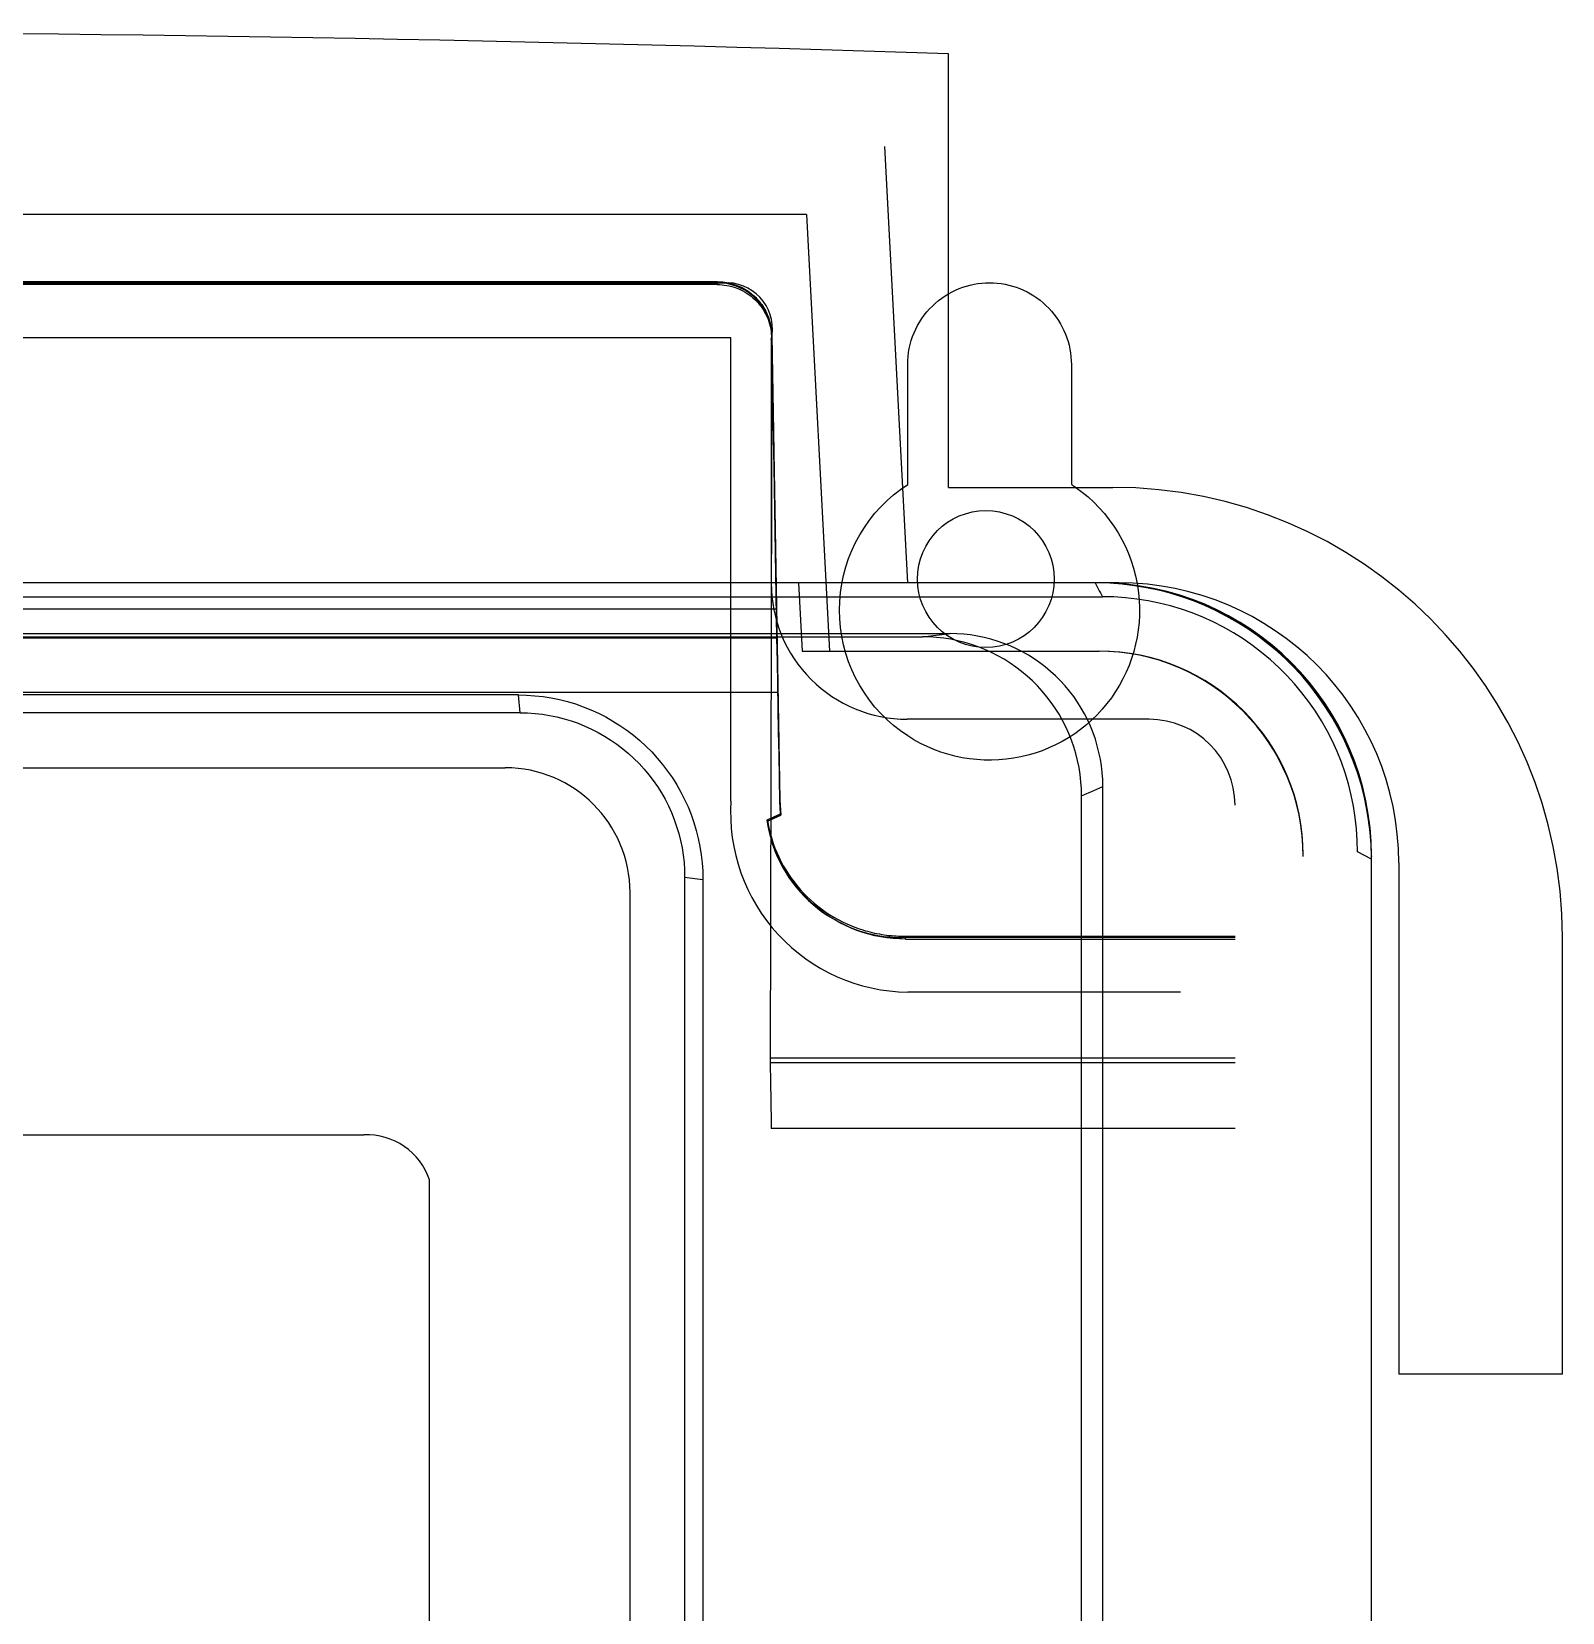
# Model space of a CAD drawing. Extents: x 0 to 144, y 0 to 348.
# Drawn here: x 88.1 to 144, y 290.2 to 348 of the extents above; entities that cross this region are included whole.
import ezdxf

# ---------------------------------------------------------------- set-up
doc = ezdxf.new("R2010")
doc.units = 0
doc.layers.add('--8N-THT. FIXING HOLE', color=4, linetype='CONTINUOUS')
doc.layers.add('-15N-THT. THIẾT BỊ ĐÓNG MỞ', color=40, linetype='CONTINUOUS')

# ---------------------------------------------------------------- blocks, each defined once
blk = doc.blocks.new('06 - N - SC VSD ATV630U07~55N4')
at = {"layer": '--8N-THT. FIXING HOLE'}
blk.add_circle((50.932, 154), 2.5, dxfattribs=at)
at = {"layer": '-15N-THT. THIẾT BỊ ĐÓNG MỞ'}
for p, q in [((49.572, 157.348), (49.572, 173.188)), ((49.572, 173.188), (49.572, 173.188)), ((48.076, 153.859), (47.241, 169.808)), ((47.241, 169.808), (47.241, 169.808)), ((44.381, 167.316), (-44.382, 167.316)), ((44.381, 167.316), (45.217, 151.367)), ((44.381, 167.316), (44.381, 167.316)), ((-41.107, 164.824), (41.529, 164.824)), ((-40.589, 164.865), (41.116, 164.865)), ((41.12, 164.758), (-40.579, 164.758)), ((41.114, 164.824), (41.115, 164.849)), ((41.203, 164.822), (41.114, 164.824)), ((41.115, 164.849), (41.116, 164.862)), ((41.116, 164.865), (41.187, 164.863)), ((41.116, 164.862), (41.117, 164.864)), ((41.117, 164.864), (41.117, 164.855)), ((41.117, 164.855), (41.118, 164.834)), ((41.118, 164.834), (41.119, 164.802)), ((41.119, 164.802), (41.12, 164.758)), ((41.12, 164.758), (41.208, 164.756)), ((41.187, 164.863), (41.257, 164.86)), ((41.291, 164.816), (41.203, 164.822)), ((41.208, 164.756), (41.297, 164.75)), ((41.257, 164.86), (41.327, 164.853)), ((41.379, 164.806), (41.291, 164.816)), ((41.297, 164.75), (41.385, 164.741)), ((41.327, 164.853), (41.397, 164.845)), ((41.466, 164.793), (41.379, 164.806)), ((41.385, 164.741), (41.472, 164.727)), ((41.397, 164.845), (41.466, 164.834)), ((41.466, 164.834), (41.535, 164.82)), ((41.553, 164.775), (41.466, 164.793)), ((41.472, 164.727), (41.559, 164.709)), ((41.529, 164.824), (41.529, 164.824)), ((41.535, 164.82), (41.604, 164.804)), ((41.639, 164.754), (41.553, 164.775)), ((41.559, 164.709), (41.645, 164.688)), ((41.604, 164.804), (41.672, 164.786)), ((41.724, 164.729), (41.639, 164.754)), ((41.645, 164.688), (41.73, 164.662)), ((41.672, 164.786), (41.739, 164.765)), ((41.807, 164.7), (41.724, 164.729)), ((41.73, 164.662), (41.813, 164.633)), ((41.739, 164.765), (41.805, 164.742)), ((41.805, 164.742), (41.871, 164.716)), ((41.89, 164.667), (41.807, 164.7)), ((41.813, 164.633), (41.895, 164.601)), ((41.871, 164.716), (41.935, 164.689)), ((41.97, 164.631), (41.89, 164.667)), ((41.935, 164.689), (41.999, 164.658)), ((42.049, 164.591), (41.97, 164.631)), ((41.999, 164.658), (42.061, 164.626)), ((42.061, 164.626), (42.123, 164.592)), ((49.825, 164.554), (49.955, 164.61)), ((49.955, 164.61), (50.089, 164.66)), ((50.089, 164.66), (50.224, 164.703)), ((50.224, 164.703), (50.362, 164.74)), ((50.362, 164.74), (50.501, 164.77)), ((50.501, 164.77), (50.641, 164.794)), ((50.641, 164.794), (50.783, 164.811)), ((50.783, 164.811), (50.925, 164.821)), ((50.925, 164.821), (51.067, 164.824)), ((51.067, 164.824), (51.209, 164.821)), ((51.209, 164.821), (51.351, 164.81)), ((51.351, 164.81), (51.493, 164.794)), ((51.493, 164.794), (51.633, 164.77)), ((51.633, 164.77), (51.772, 164.74)), ((51.772, 164.74), (51.909, 164.703)), ((51.909, 164.703), (52.045, 164.659)), ((52.045, 164.659), (52.178, 164.61)), ((52.178, 164.61), (52.309, 164.554)), ((41.895, 164.601), (41.976, 164.564)), ((41.976, 164.564), (42.055, 164.525)), ((42.127, 164.548), (42.049, 164.591)), ((42.055, 164.525), (42.132, 164.481)), ((42.123, 164.592), (42.183, 164.555)), ((42.202, 164.501), (42.127, 164.548)), ((42.132, 164.481), (42.207, 164.435)), ((42.183, 164.555), (42.242, 164.516)), ((42.275, 164.451), (42.202, 164.501)), ((42.207, 164.435), (42.28, 164.385)), ((42.242, 164.516), (42.299, 164.476)), ((42.346, 164.398), (42.275, 164.451)), ((42.28, 164.385), (42.351, 164.332)), ((42.299, 164.476), (42.355, 164.433)), ((42.414, 164.342), (42.346, 164.398)), ((42.351, 164.332), (42.419, 164.275)), ((42.355, 164.433), (42.409, 164.388)), ((42.409, 164.388), (42.462, 164.342)), ((42.48, 164.283), (42.414, 164.342)), ((42.419, 164.275), (42.485, 164.216)), ((42.462, 164.342), (42.513, 164.293)), ((42.543, 164.221), (42.48, 164.283)), ((42.485, 164.216), (42.547, 164.154)), ((42.513, 164.293), (42.562, 164.243)), ((42.603, 164.156), (42.543, 164.221)), ((42.547, 164.154), (42.608, 164.089)), ((42.562, 164.243), (42.61, 164.191)), ((42.66, 164.089), (42.603, 164.156)), ((42.608, 164.089), (42.665, 164.022)), ((42.61, 164.191), (42.655, 164.138)), ((42.655, 164.138), (42.699, 164.083)), ((42.715, 164.019), (42.66, 164.089)), ((42.699, 164.083), (42.741, 164.026)), ((42.741, 164.026), (42.78, 163.968)), ((48.979, 163.974), (49.088, 164.076)), ((49.088, 164.076), (49.202, 164.172)), ((49.202, 164.172), (49.321, 164.262)), ((49.321, 164.262), (49.444, 164.346)), ((49.444, 164.346), (49.572, 164.423)), ((49.572, 164.423), (49.697, 164.492)), ((49.697, 164.492), (49.825, 164.554)), ((52.309, 164.554), (52.437, 164.491)), ((52.437, 164.491), (52.562, 164.423)), ((52.562, 164.423), (52.683, 164.349)), ((52.683, 164.349), (52.801, 164.269)), ((52.801, 164.269), (52.915, 164.184)), ((52.915, 164.184), (53.025, 164.093)), ((53.025, 164.093), (53.13, 163.997)), ((42.665, 164.022), (42.719, 163.952)), ((42.766, 163.947), (42.715, 164.019)), ((42.719, 163.952), (42.77, 163.88)), ((42.814, 163.872), (42.766, 163.947)), ((42.77, 163.88), (42.817, 163.806)), ((42.78, 163.968), (42.818, 163.909)), ((42.858, 163.796), (42.814, 163.872)), ((42.817, 163.806), (42.862, 163.73)), ((42.818, 163.909), (42.853, 163.848)), ((42.853, 163.848), (42.887, 163.786)), ((42.9, 163.718), (42.858, 163.796)), ((42.862, 163.73), (42.903, 163.651)), ((42.887, 163.786), (42.918, 163.723)), ((42.937, 163.638), (42.9, 163.718)), ((42.903, 163.651), (42.94, 163.572)), ((42.918, 163.723), (42.947, 163.659)), ((42.971, 163.556), (42.937, 163.638)), ((42.94, 163.572), (42.974, 163.49)), ((42.947, 163.659), (42.974, 163.594)), ((43.002, 163.473), (42.971, 163.556)), ((42.974, 163.594), (42.998, 163.528)), ((42.974, 163.49), (43.004, 163.407)), ((42.998, 163.528), (43.02, 163.461)), ((43.028, 163.389), (43.002, 163.473)), ((43.02, 163.461), (43.03, 163.427)), ((48.515, 163.393), (48.596, 163.518)), ((48.596, 163.518), (48.683, 163.639)), ((48.683, 163.639), (48.776, 163.756)), ((48.776, 163.756), (48.875, 163.868)), ((48.875, 163.868), (48.979, 163.974)), ((53.13, 163.997), (53.231, 163.897)), ((53.231, 163.897), (53.327, 163.791)), ((53.327, 163.791), (53.417, 163.682)), ((53.417, 163.682), (53.502, 163.568)), ((53.502, 163.568), (53.582, 163.45)), ((53.582, 163.45), (53.656, 163.328)), ((43.004, 163.407), (43.031, 163.323)), ((43.051, 163.303), (43.028, 163.389)), ((43.03, 163.427), (43.039, 163.393)), ((43.031, 163.323), (43.053, 163.238)), ((43.039, 163.393), (43.048, 163.359)), ((43.048, 163.359), (43.057, 163.325)), ((43.07, 163.217), (43.051, 163.303)), ((43.053, 163.238), (43.072, 163.152)), ((43.057, 163.325), (43.064, 163.291)), ((43.064, 163.291), (43.071, 163.256)), ((43.085, 163.13), (43.07, 163.217)), ((43.071, 163.256), (43.078, 163.222)), ((43.072, 163.152), (43.088, 163.065)), ((43.078, 163.222), (43.084, 163.187)), ((43.084, 163.187), (43.094, 163.117)), ((43.097, 163.042), (43.085, 163.13)), ((43.088, 163.065), (43.099, 162.977)), ((43.094, 163.117), (43.101, 163.047)), ((43.104, 162.954), (43.097, 163.042)), ((43.099, 162.977), (43.106, 162.889)), ((43.101, 163.047), (43.106, 162.977)), ((43.108, 162.865), (43.104, 162.954)), ((43.106, 162.977), (43.108, 162.907)), ((43.106, 162.889), (43.11, 162.801)), ((43.108, 162.904), (43.108, 162.907)), ((43.108, 162.907), (43.109, 162.898)), ((43.108, 162.907), (43.405, 145.891)), ((43.108, 162.891), (43.108, 162.904)), ((43.108, 162.865), (43.108, 162.891)), ((43.109, 162.898), (43.109, 162.877)), ((43.109, 162.88), (43.405, 145.916)), ((43.109, 162.877), (43.109, 162.845)), ((48.257, 162.856), (48.311, 162.995)), ((48.311, 162.995), (48.373, 163.131)), ((48.373, 163.131), (48.441, 163.264)), ((48.441, 163.264), (48.515, 163.393)), ((53.656, 163.328), (53.725, 163.204)), ((53.725, 163.204), (53.787, 163.076)), ((53.787, 163.076), (53.843, 162.945)), ((53.843, 162.945), (53.893, 162.812)), ((-41.1, 162.83), (41.619, 162.83)), ((41.619, 145.885), (41.619, 162.83)), ((41.619, 162.83), (41.619, 162.83)), ((43.108, 162.865), (43.051, 136.319)), ((43.093, 162.74), (43.093, 153.846)), ((43.093, 162.74), (43.093, 162.74)), ((43.109, 162.845), (43.11, 162.801)), ((43.137, 161.235), (43.11, 162.801)), ((48.11, 162.279), (48.136, 162.426)), ((48.136, 162.426), (48.169, 162.571)), ((48.169, 162.571), (48.209, 162.715)), ((48.209, 162.715), (48.257, 162.856)), ((53.893, 162.812), (53.936, 162.676)), ((53.936, 162.676), (53.973, 162.539)), ((53.973, 162.539), (54.003, 162.4)), ((54.003, 162.4), (54.027, 162.259)), ((48.076, 161.834), (48.08, 161.983)), ((48.076, 157.458), (48.076, 161.834)), ((48.076, 161.834), (48.076, 161.834)), ((48.08, 161.983), (48.091, 162.131)), ((48.091, 162.131), (48.11, 162.279)), ((54.027, 162.259), (54.044, 162.118)), ((54.044, 162.118), (54.054, 161.976)), ((54.054, 161.976), (54.057, 161.834)), ((54.057, 161.834), (54.057, 157.458)), ((54.057, 161.834), (54.057, 161.834)), ((43.164, 159.668), (43.137, 161.235)), ((43.192, 158.101), (43.164, 159.668)), ((43.219, 156.534), (43.192, 158.101)), ((47.561, 157.077), (47.813, 157.275)), ((47.813, 157.275), (48.076, 157.458)), ((48.076, 157.458), (48.076, 157.458)), ((49.572, 157.348), (55.571, 157.348)), ((49.572, 157.348), (49.572, 157.348)), ((54.057, 157.458), (54.057, 157.458)), ((54.057, 157.458), (54.084, 157.44)), ((54.084, 157.44), (54.112, 157.422)), ((54.112, 157.422), (54.139, 157.404)), ((54.139, 157.404), (54.166, 157.385)), ((54.166, 157.385), (54.192, 157.367)), ((54.192, 157.367), (54.219, 157.348)), ((54.219, 157.348), (54.448, 157.178)), ((54.448, 157.178), (54.667, 156.997)), ((55.571, 157.348), (55.571, 157.348)), ((43.246, 154.968), (43.219, 156.534)), ((46.879, 156.401), (47.093, 156.639)), ((47.093, 156.639), (47.321, 156.865)), ((47.321, 156.865), (47.561, 157.077)), ((54.667, 156.997), (54.877, 156.804)), ((54.877, 156.804), (55.077, 156.601)), ((55.077, 156.601), (55.266, 156.388)), ((46.495, 155.888), (46.68, 156.15)), ((46.68, 156.15), (46.879, 156.401)), ((55.266, 156.388), (55.443, 156.165)), ((55.443, 156.165), (55.609, 155.933)), ((46.174, 155.334), (46.326, 155.616)), ((46.326, 155.616), (46.495, 155.888)), ((55.609, 155.933), (55.762, 155.693)), ((55.762, 155.693), (55.902, 155.445)), ((55.902, 155.445), (56.03, 155.191)), ((43.274, 153.401), (43.246, 154.968)), ((45.919, 154.746), (46.038, 155.044)), ((46.038, 155.044), (46.174, 155.334)), ((56.03, 155.191), (56.144, 154.93)), ((56.144, 154.93), (56.245, 154.663)), ((45.734, 154.133), (45.817, 154.442)), ((45.817, 154.442), (45.919, 154.746)), ((56.245, 154.663), (56.331, 154.392)), ((56.331, 154.392), (56.404, 154.116)), ((55.792, 153.859), (-55.589, 153.859)), ((43.093, 153.846), (43.093, 153.846)), ((44.089, 153.859), (44.22, 151.367)), ((44.089, 153.859), (44.089, 153.859)), ((45.086, 153.859), (45.086, 153.859)), ((45.622, 153.502), (45.669, 153.819)), ((45.669, 153.819), (45.734, 154.133)), ((48.076, 153.859), (48.076, 153.859)), ((54.922, 153.859), (54.961, 153.787)), ((54.961, 153.787), (55.001, 153.715)), ((55.001, 153.715), (55.04, 153.643)), ((55.469, 153.845), (55.021, 153.859)), ((55.021, 153.859), (55.021, 153.859)), ((55.036, 153.859), (55.036, 153.859)), ((55.04, 153.643), (55.079, 153.571)), ((55.054, 153.859), (55.054, 153.859)), ((55.915, 153.811), (55.469, 153.845)), ((55.792, 153.859), (55.792, 153.859)), ((56.359, 153.757), (55.915, 153.811)), ((56.801, 153.683), (56.359, 153.757)), ((56.404, 154.116), (56.462, 153.837)), ((56.462, 153.837), (56.464, 153.824)), ((56.464, 153.824), (56.466, 153.811)), ((56.466, 153.811), (56.469, 153.797)), ((56.469, 153.797), (56.471, 153.784)), ((56.471, 153.784), (56.473, 153.771)), ((56.473, 153.771), (56.476, 153.757)), ((56.476, 153.757), (56.513, 153.49)), ((57.239, 153.59), (56.801, 153.683)), ((-55.177, 153.354), (55.197, 153.354)), ((43.301, 151.835), (43.274, 153.401)), ((45.585, 152.862), (45.594, 153.183)), ((45.594, 153.183), (45.622, 153.502)), ((55.079, 153.571), (55.118, 153.498)), ((55.118, 153.498), (55.157, 153.426)), ((55.157, 153.426), (55.197, 153.354)), ((55.615, 153.345), (55.197, 153.354)), ((56.032, 153.317), (55.615, 153.345)), ((56.448, 153.27), (56.032, 153.317)), ((56.861, 153.204), (56.448, 153.27)), ((56.513, 153.49), (56.537, 153.222)), ((56.537, 153.222), (56.548, 152.953)), ((57.271, 153.12), (56.861, 153.204)), ((57.672, 153.478), (57.239, 153.59)), ((57.677, 153.018), (57.271, 153.12)), ((58.1, 153.347), (57.672, 153.478)), ((58.521, 153.197), (58.1, 153.347)), ((58.936, 153.028), (58.521, 153.197)), ((43.281, 152.9), (-42.762, 152.9)), ((45.594, 152.542), (45.585, 152.862)), ((45.622, 152.223), (45.594, 152.542)), ((56.546, 152.683), (56.531, 152.414)), ((56.548, 152.953), (56.546, 152.683)), ((58.077, 152.898), (57.677, 153.018)), ((58.472, 152.76), (58.077, 152.898)), ((58.86, 152.604), (58.472, 152.76)), ((59.241, 152.431), (58.86, 152.604)), ((59.343, 152.841), (58.936, 153.028)), ((59.741, 152.636), (59.343, 152.841)), ((60.129, 152.414), (59.741, 152.636)), ((-49.467, 152.005), (49.627, 152.005)), ((45.669, 151.906), (45.622, 152.223)), ((45.734, 151.592), (45.669, 151.906)), ((48.612, 151.892), (49.627, 152.005)), ((49.878, 151.999), (49.627, 152.005)), ((50.128, 151.983), (49.878, 151.999)), ((50.377, 151.955), (50.128, 151.983)), ((50.624, 151.915), (50.377, 151.955)), ((50.869, 151.865), (50.624, 151.915)), ((56.502, 152.146), (56.46, 151.879)), ((56.531, 152.414), (56.502, 152.146)), ((59.613, 152.241), (59.241, 152.431)), ((59.977, 152.035), (59.613, 152.241)), ((60.331, 151.812), (59.977, 152.035)), ((60.507, 152.174), (60.129, 152.414)), ((60.875, 151.919), (60.507, 152.174)), ((61.23, 151.647), (60.875, 151.919)), ((-48.423, 151.892), (48.612, 151.892)), ((43.301, 151.835), (-42.782, 151.835)), ((43.316, 150.983), (43.301, 151.835)), ((44.22, 151.367), (55.071, 151.367)), ((44.22, 151.367), (44.22, 151.367)), ((45.217, 151.367), (45.217, 151.367)), ((45.817, 151.283), (45.734, 151.592)), ((48.874, 151.886), (48.612, 151.892)), ((49.134, 151.868), (48.874, 151.886)), ((49.394, 151.839), (49.134, 151.868)), ((49.652, 151.798), (49.394, 151.839)), ((49.907, 151.746), (49.652, 151.798)), ((50.161, 151.682), (49.907, 151.746)), ((50.411, 151.607), (50.161, 151.682)), ((50.657, 151.521), (50.411, 151.607)), ((50.9, 151.423), (50.657, 151.521)), ((51.112, 151.804), (50.869, 151.865)), ((51.137, 151.315), (50.9, 151.423)), ((51.352, 151.732), (51.112, 151.804)), ((51.588, 151.649), (51.352, 151.732)), ((51.821, 151.556), (51.588, 151.649)), ((52.049, 151.452), (51.821, 151.556)), ((52.272, 151.339), (52.049, 151.452)), ((52.489, 151.215), (52.272, 151.339)), ((55.03, 151.367), (55.03, 151.367)), ((55.071, 151.367), (55.071, 151.367)), ((56.338, 151.355), (56.257, 151.097)), ((56.406, 151.616), (56.338, 151.355)), ((56.46, 151.879), (56.406, 151.616)), ((60.675, 151.574), (60.331, 151.812)), ((61.008, 151.32), (60.675, 151.574)), ((61.329, 151.052), (61.008, 151.32)), ((61.573, 151.36), (61.23, 151.647)), ((61.904, 151.057), (61.573, 151.36)), ((43.331, 150.131), (43.316, 150.983)), ((45.918, 150.979), (45.817, 151.283)), ((46.037, 150.681), (45.918, 150.979)), ((51.37, 151.197), (51.137, 151.315)), ((51.597, 151.068), (51.37, 151.197)), ((51.818, 150.929), (51.597, 151.068)), ((52.033, 150.78), (51.818, 150.929)), ((52.24, 150.622), (52.033, 150.78)), ((52.701, 151.082), (52.489, 151.215)), ((52.907, 150.939), (52.701, 151.082)), ((53.106, 150.787), (52.907, 150.939)), ((53.299, 150.627), (53.106, 150.787)), ((56.164, 150.844), (56.059, 150.596)), ((56.257, 151.097), (56.164, 150.844)), ((61.637, 150.77), (61.329, 151.052)), ((61.933, 150.474), (61.637, 150.77)), ((62.22, 150.741), (61.904, 151.057)), ((62.522, 150.411), (62.22, 150.741)), ((46.173, 150.391), (46.037, 150.681)), ((46.326, 150.109), (46.173, 150.391)), ((52.441, 150.455), (52.24, 150.622)), ((52.634, 150.279), (52.441, 150.455)), ((52.818, 150.094), (52.634, 150.279)), ((53.483, 150.458), (53.299, 150.627)), ((53.66, 150.281), (53.483, 150.458)), ((53.829, 150.096), (53.66, 150.281)), ((55.941, 150.353), (55.812, 150.117)), ((56.059, 150.596), (55.941, 150.353)), ((62.215, 150.166), (61.933, 150.474)), ((62.483, 149.845), (62.215, 150.166)), ((62.81, 150.068), (62.522, 150.411)), ((-42.816, 149.872), (43.335, 149.872)), ((33.85, 149.765), (-33.331, 149.765)), ((33.85, 149.765), (34.152, 149.758)), ((33.921, 149.111), (33.85, 149.765)), ((34.152, 149.758), (34.454, 149.738)), ((34.454, 149.738), (34.755, 149.704)), ((34.755, 149.704), (35.054, 149.657)), ((35.054, 149.657), (35.35, 149.596)), ((35.35, 149.596), (35.644, 149.522)), ((43.346, 149.28), (43.331, 150.131)), ((46.495, 149.837), (46.326, 150.109)), ((46.68, 149.575), (46.495, 149.837)), ((52.994, 149.901), (52.818, 150.094)), ((53.162, 149.701), (52.994, 149.901)), ((53.32, 149.493), (53.162, 149.701)), ((53.99, 149.904), (53.829, 150.096)), ((54.142, 149.705), (53.99, 149.904)), ((54.284, 149.499), (54.142, 149.705)), ((55.519, 149.664), (55.357, 149.449)), ((55.671, 149.887), (55.519, 149.664)), ((55.812, 150.117), (55.671, 149.887)), ((62.737, 149.512), (62.483, 149.845)), ((63.081, 149.712), (62.81, 150.068)), ((63.337, 149.345), (63.081, 149.712)), ((33.921, 149.111), (-33.375, 149.111)), ((33.921, 149.111), (34.19, 149.105)), ((34.19, 149.105), (34.459, 149.087)), ((34.459, 149.087), (34.727, 149.057)), ((34.727, 149.057), (34.993, 149.015)), ((34.993, 149.015), (35.257, 148.961)), ((35.644, 149.522), (35.933, 149.435)), ((35.933, 149.435), (36.219, 149.335)), ((36.219, 149.335), (36.5, 149.222)), ((36.5, 149.222), (36.775, 149.097)), ((36.775, 149.097), (37.045, 148.96)), ((43.36, 148.428), (43.346, 149.28)), ((46.879, 149.324), (46.68, 149.575)), ((47.093, 149.086), (46.879, 149.324)), ((47.321, 148.86), (47.093, 149.086)), ((53.469, 149.278), (53.32, 149.493)), ((53.608, 149.057), (53.469, 149.278)), ((53.737, 148.83), (53.608, 149.057)), ((54.417, 149.287), (54.284, 149.499)), ((54.541, 149.069), (54.417, 149.287)), ((54.655, 148.846), (54.541, 149.069)), ((55.001, 149.044), (54.808, 148.855)), ((55.184, 149.242), (55.001, 149.044)), ((55.357, 149.449), (55.184, 149.242)), ((62.975, 149.168), (62.737, 149.512)), ((63.198, 148.814), (62.975, 149.168)), ((63.576, 148.966), (63.337, 149.345)), ((35.257, 148.961), (35.519, 148.895)), ((35.519, 148.895), (35.777, 148.818)), ((35.777, 148.818), (36.031, 148.729)), ((36.031, 148.729), (36.281, 148.628)), ((36.281, 148.628), (36.527, 148.517)), ((36.527, 148.517), (36.767, 148.394)), ((37.045, 148.96), (37.308, 148.81)), ((37.308, 148.81), (37.564, 148.649)), ((37.564, 148.649), (37.813, 148.477)), ((37.813, 148.477), (38.054, 148.294)), ((47.561, 148.648), (47.321, 148.86)), ((47.813, 148.45), (47.561, 148.648)), ((48.077, 148.268), (47.813, 148.45)), ((56.898, 148.875), (48.063, 148.875)), ((48.063, 148.875), (48.063, 148.875)), ((53.855, 148.598), (53.737, 148.83)), ((53.963, 148.36), (53.855, 148.598)), ((54.397, 148.507), (54.179, 148.349)), ((54.607, 148.676), (54.397, 148.507)), ((54.808, 148.855), (54.607, 148.676)), ((54.758, 148.618), (54.655, 148.846)), ((54.852, 148.386), (54.758, 148.618)), ((56.898, 148.875), (56.898, 148.875)), ((63.404, 148.45), (63.198, 148.814)), ((63.594, 148.078), (63.404, 148.45)), ((63.799, 148.578), (63.576, 148.966)), ((64.003, 148.18), (63.799, 148.578)), ((36.767, 148.394), (37.001, 148.261)), ((37.001, 148.261), (37.23, 148.118)), ((37.23, 148.118), (37.451, 147.964)), ((37.451, 147.964), (37.666, 147.801)), ((38.054, 148.294), (38.286, 148.1)), ((38.286, 148.1), (38.509, 147.896)), ((38.509, 147.896), (38.723, 147.682)), ((43.375, 147.576), (43.36, 148.428)), ((48.306, 148.126), (48.077, 148.268)), ((48.542, 147.996), (48.306, 148.126)), ((48.785, 147.878), (48.542, 147.996)), ((49.032, 147.772), (48.785, 147.878)), ((53.481, 147.941), (53.236, 147.828)), ((53.72, 148.065), (53.481, 147.941)), ((53.953, 148.201), (53.72, 148.065)), ((54.179, 148.349), (53.953, 148.201)), ((54.06, 148.118), (53.963, 148.36)), ((54.147, 147.871), (54.06, 148.118)), ((54.222, 147.621), (54.147, 147.871)), ((54.934, 148.149), (54.852, 148.386)), ((55.006, 147.91), (54.934, 148.149)), ((55.067, 147.667), (55.006, 147.91)), ((63.767, 147.697), (63.594, 148.078)), ((64.19, 147.773), (64.003, 148.18)), ((37.666, 147.801), (37.872, 147.628)), ((37.872, 147.628), (38.071, 147.446)), ((38.071, 147.446), (38.262, 147.256)), ((38.723, 147.682), (38.928, 147.458)), ((38.928, 147.458), (39.122, 147.226)), ((43.39, 146.725), (43.375, 147.576)), ((49.285, 147.678), (49.032, 147.772)), ((49.542, 147.596), (49.285, 147.678)), ((49.803, 147.528), (49.542, 147.596)), ((50.067, 147.472), (49.803, 147.528)), ((50.333, 147.43), (50.067, 147.472)), ((50.601, 147.4), (50.333, 147.43)), ((50.87, 147.384), (50.601, 147.4)), ((51.14, 147.381), (50.87, 147.384)), ((51.409, 147.391), (51.14, 147.381)), ((51.678, 147.414), (51.409, 147.391)), ((51.945, 147.451), (51.678, 147.414)), ((52.21, 147.501), (51.945, 147.451)), ((52.472, 147.564), (52.21, 147.501)), ((52.731, 147.639), (52.472, 147.564)), ((52.986, 147.727), (52.731, 147.639)), ((53.236, 147.828), (52.986, 147.727)), ((54.286, 147.368), (54.222, 147.621)), ((54.338, 147.112), (54.286, 147.368)), ((55.118, 147.421), (55.067, 147.667)), ((55.157, 147.174), (55.118, 147.421)), ((63.923, 147.309), (63.767, 147.697)), ((64.061, 146.914), (63.923, 147.309)), ((64.359, 147.359), (64.19, 147.773)), ((64.509, 146.937), (64.359, 147.359)), ((-32.606, 147.103), (33.371, 147.103)), ((33.371, 147.103), (33.371, 147.103)), ((38.262, 147.256), (38.444, 147.057)), ((38.444, 147.057), (38.617, 146.85)), ((38.617, 146.85), (38.78, 146.636)), ((39.122, 147.226), (39.305, 146.985)), ((39.305, 146.985), (39.477, 146.737)), ((39.477, 146.737), (39.638, 146.48)), ((43.405, 145.873), (43.39, 146.725)), ((54.379, 146.854), (54.338, 147.112)), ((54.408, 146.594), (54.379, 146.854)), ((55.185, 146.925), (55.157, 147.174)), ((55.202, 146.675), (55.185, 146.925)), ((64.181, 146.513), (64.061, 146.914)), ((64.641, 146.509), (64.509, 146.937)), ((38.78, 146.636), (38.934, 146.414)), ((38.934, 146.414), (39.077, 146.186)), ((39.077, 146.186), (39.21, 145.951)), ((39.638, 146.48), (39.788, 146.217)), ((39.788, 146.217), (39.925, 145.948)), ((54.425, 146.334), (54.408, 146.594)), ((54.431, 146.073), (54.425, 146.334)), ((54.431, 146.073), (54.542, 146.123)), ((54.542, 146.123), (54.764, 146.224)), ((54.764, 146.224), (54.875, 146.274)), ((54.875, 146.274), (54.985, 146.324)), ((54.985, 146.324), (55.096, 146.375)), ((55.096, 146.375), (55.207, 146.425)), ((55.207, 146.425), (55.202, 146.675)), ((55.207, 25.78), (55.207, 146.425)), ((64.283, 146.108), (64.181, 146.513)), ((64.753, 146.076), (64.641, 146.509)), ((39.21, 145.951), (39.332, 145.711)), ((39.332, 145.711), (39.444, 145.466)), ((39.925, 145.948), (40.05, 145.672)), ((40.05, 145.672), (40.163, 145.391)), ((41.619, 145.885), (41.619, 145.885)), ((43.405, 145.916), (43.411, 145.738)), ((43.405, 145.905), (43.405, 145.915)), ((43.405, 145.915), (43.405, 145.914)), ((43.405, 145.914), (43.405, 145.9)), ((43.405, 145.882), (43.405, 145.905)), ((43.405, 145.9), (43.405, 145.873)), ((43.405, 145.846), (43.405, 145.882)), ((43.414, 145.647), (43.405, 145.873)), ((43.405, 145.798), (43.405, 145.846)), ((43.405, 145.798), (43.414, 145.577)), ((43.411, 145.738), (43.424, 145.559)), ((43.433, 145.421), (43.414, 145.647)), ((43.414, 145.577), (43.433, 145.357)), ((43.424, 145.559), (43.443, 145.381)), ((54.431, 27.912), (54.431, 146.073)), ((60.038, 145.735), (60.038, 145.735)), ((64.367, 145.698), (64.283, 146.108)), ((64.432, 145.285), (64.367, 145.698)), ((64.846, 145.638), (64.753, 146.076)), ((64.919, 145.197), (64.846, 145.638)), ((39.444, 145.466), (39.544, 145.216)), ((39.544, 145.216), (39.633, 144.961)), ((40.163, 145.391), (40.263, 145.106)), ((40.263, 145.106), (40.35, 144.816)), ((43.433, 145.357), (42.941, 145.137)), ((42.941, 145.137), (42.979, 144.919)), ((42.942, 145.196), (43.433, 145.421)), ((42.98, 144.973), (42.942, 145.196)), ((43.443, 145.381), (42.948, 145.205)), ((42.948, 145.205), (42.979, 145.029)), ((42.979, 145.029), (43.017, 144.854)), ((43.029, 144.751), (42.98, 144.973)), ((64.479, 144.869), (64.432, 145.285)), ((64.973, 144.752), (64.919, 145.197)), ((39.633, 144.961), (39.711, 144.703)), ((39.711, 144.703), (39.777, 144.442)), ((39.777, 144.442), (39.831, 144.178)), ((40.35, 144.816), (40.424, 144.522)), ((40.424, 144.522), (40.485, 144.226)), ((42.979, 144.919), (43.026, 144.703)), ((43.017, 144.854), (43.06, 144.681)), ((43.026, 144.703), (43.084, 144.49)), ((43.088, 144.532), (43.029, 144.751)), ((43.06, 144.681), (43.11, 144.509)), ((43.084, 144.49), (43.15, 144.279)), ((43.156, 144.316), (43.088, 144.532)), ((43.11, 144.509), (43.166, 144.339)), ((64.507, 144.452), (64.479, 144.869)), ((64.517, 144.034), (64.507, 144.452)), ((65.007, 144.306), (64.973, 144.752)), ((39.831, 144.178), (39.873, 143.912)), ((39.873, 143.912), (39.903, 143.644)), ((40.485, 144.226), (40.532, 143.927)), ((40.532, 143.927), (40.566, 143.626)), ((43.15, 144.279), (43.226, 144.071)), ((43.233, 144.103), (43.156, 144.316)), ((43.166, 144.339), (43.227, 144.172)), ((43.226, 144.071), (43.311, 143.867)), ((43.227, 144.172), (43.295, 144.007)), ((43.32, 143.894), (43.233, 144.103)), ((43.295, 144.007), (43.368, 143.844)), ((43.311, 143.867), (43.405, 143.667)), ((43.416, 143.688), (43.32, 143.894)), ((43.368, 143.844), (43.447, 143.684)), ((62.53, 143.908), (62.53, 143.908)), ((62.53, 143.867), (62.53, 143.867)), ((65.022, 143.76), (64.517, 144.034)), ((65.021, 143.859), (65.007, 144.306)), ((65.022, 143.842), (65.021, 143.859)), ((65.022, 143.891), (65.022, 143.859)), ((65.022, 143.891), (65.022, 143.891)), ((65.022, 143.874), (65.022, 143.874)), ((65.022, 143.859), (65.022, 143.859)), ((65.022, 143.826), (65.022, 143.842)), ((65.022, 143.809), (65.022, 143.826)), ((39.903, 143.644), (39.921, 143.374)), ((39.921, 143.374), (39.927, 143.105)), ((40.566, 143.626), (40.586, 143.324)), ((40.586, 143.324), (40.593, 143.021)), ((43.405, 143.667), (43.508, 143.471)), ((43.522, 143.488), (43.416, 143.688)), ((43.447, 143.684), (43.532, 143.527)), ((43.508, 143.471), (43.62, 143.28)), ((43.636, 143.291), (43.522, 143.488)), ((43.532, 143.527), (43.622, 143.373)), ((43.62, 143.28), (43.739, 143.094)), ((43.622, 143.373), (43.718, 143.222)), ((43.758, 143.101), (43.636, 143.291)), ((65.022, 143.793), (65.022, 143.809)), ((65.022, 143.776), (65.022, 143.793)), ((65.022, 143.76), (65.022, 143.776)), ((65.022, -166), (65.022, 143.76)), ((66.019, 143.632), (66.019, 124.952)), ((66.019, 143.632), (66.019, 143.632)), ((39.927, 143.105), (40.593, 143.021)), ((39.927, 143.105), (39.927, 30.912)), ((40.593, 143.021), (40.593, 82.048)), ((43.718, 143.222), (43.818, 143.075)), ((43.739, 143.094), (43.867, 142.914)), ((43.889, 142.915), (43.758, 143.101)), ((43.818, 143.075), (43.924, 142.931)), ((43.867, 142.914), (44.003, 142.739)), ((44.029, 142.736), (43.889, 142.915)), ((43.924, 142.931), (44.035, 142.792)), ((44.003, 142.739), (44.146, 142.571)), ((44.176, 142.563), (44.029, 142.736)), ((44.035, 142.792), (44.151, 142.656)), ((44.151, 142.656), (44.271, 142.525)), ((37.931, 31.582), (37.931, 142.543)), ((37.931, 142.543), (37.931, 142.543)), ((44.146, 142.571), (44.297, 142.409)), ((44.33, 142.396), (44.176, 142.563)), ((44.271, 142.525), (44.396, 142.398)), ((44.297, 142.409), (44.455, 142.254)), ((44.492, 142.237), (44.33, 142.396)), ((44.396, 142.398), (44.525, 142.275)), ((44.455, 142.254), (44.619, 142.106)), ((44.661, 142.085), (44.492, 142.237)), ((44.525, 142.275), (44.659, 142.157)), ((44.619, 142.106), (44.79, 141.965)), ((44.659, 142.157), (44.796, 142.044)), ((44.836, 141.94), (44.661, 142.085)), ((44.79, 141.965), (44.967, 141.833)), ((44.796, 142.044), (44.938, 141.936)), ((45.017, 141.804), (44.836, 141.94)), ((44.938, 141.936), (45.083, 141.832)), ((44.967, 141.833), (45.15, 141.708)), ((45.205, 141.675), (45.017, 141.804)), ((45.083, 141.832), (45.231, 141.735)), ((45.15, 141.708), (45.338, 141.591)), ((45.398, 141.555), (45.205, 141.675)), ((45.231, 141.735), (45.383, 141.642)), ((45.338, 141.591), (45.531, 141.483)), ((45.383, 141.642), (45.538, 141.555)), ((45.596, 141.444), (45.398, 141.555)), ((45.538, 141.555), (45.696, 141.473)), ((45.531, 141.483), (45.728, 141.384)), ((45.799, 141.341), (45.596, 141.444)), ((45.696, 141.473), (45.857, 141.397)), ((45.728, 141.384), (45.93, 141.293)), ((46.007, 141.248), (45.799, 141.341)), ((45.857, 141.397), (45.938, 141.361)), ((45.93, 141.293), (46.136, 141.212)), ((45.938, 141.361), (46.02, 141.327)), ((46.218, 141.164), (46.007, 141.248)), ((46.02, 141.327), (46.103, 141.294)), ((46.103, 141.294), (46.186, 141.263)), ((46.136, 141.212), (46.345, 141.14)), ((46.186, 141.263), (46.269, 141.233)), ((46.433, 141.089), (46.218, 141.164)), ((46.269, 141.233), (46.354, 141.204)), ((46.345, 141.14), (46.557, 141.077)), ((46.354, 141.204), (46.438, 141.177)), ((46.651, 141.024), (46.433, 141.089)), ((46.438, 141.177), (46.523, 141.152)), ((46.523, 141.152), (46.609, 141.128)), ((46.557, 141.077), (46.771, 141.023)), ((46.609, 141.128), (46.694, 141.105)), ((46.872, 140.969), (46.651, 141.024)), ((46.694, 141.105), (46.781, 141.084)), ((46.771, 141.023), (46.988, 140.979)), ((46.781, 141.084), (46.867, 141.065)), ((46.867, 141.065), (46.954, 141.047)), ((47.095, 140.924), (46.872, 140.969)), ((46.954, 141.047), (47.041, 141.031)), ((46.988, 140.979), (47.207, 140.945)), ((47.041, 141.031), (47.129, 141.016)), ((47.32, 140.889), (47.095, 140.924)), ((47.129, 141.016), (47.216, 141.003)), ((47.207, 140.945), (47.426, 140.921)), ((47.216, 141.003), (47.304, 140.991)), ((47.304, 140.991), (47.392, 140.981)), ((47.392, 140.981), (47.48, 140.972)), ((47.48, 140.972), (47.569, 140.965)), ((47.569, 140.965), (47.657, 140.96)), ((47.657, 140.96), (47.745, 140.956)), ((47.745, 140.956), (47.834, 140.954)), ((47.834, 140.954), (47.922, 140.953)), ((47.868, 140.901), (47.887, 140.931)), ((47.887, 140.931), (47.906, 140.948)), ((47.906, 140.948), (47.925, 140.953)), ((47.922, 140.953), (60.038, 140.953)), ((47.925, 140.953), (47.944, 140.944)), ((47.944, 140.944), (47.963, 140.923)), ((47.963, 140.923), (47.982, 140.89)), ((47.546, 140.864), (47.32, 140.889)), ((47.426, 140.921), (47.647, 140.906)), ((47.773, 140.848), (47.546, 140.864)), ((47.647, 140.906), (47.868, 140.901)), ((48.001, 140.843), (47.773, 140.848)), ((60.038, 140.901), (47.868, 140.901)), ((47.982, 140.89), (48.001, 140.843)), ((48.001, 140.843), (60.038, 140.843)), ((71.999, 124.952), (71.999, 140.919)), ((71.999, 140.919), (71.999, 140.919)), ((58.044, 138.907), (48.076, 138.907)), ((48.076, 138.907), (48.076, 138.907)), ((58.044, 138.907), (58.044, 138.907)), ((43.048, 136.502), (60.038, 136.502)), ((60.038, 136.319), (43.051, 136.319)), ((43.051, 136.319), (43.055, 136.078)), ((43.055, 136.078), (43.059, 135.841)), ((43.059, 135.841), (43.063, 135.61)), ((43.063, 135.61), (43.067, 135.387)), ((43.067, 135.387), (43.071, 135.175)), ((43.071, 135.175), (43.074, 134.973)), ((43.074, 134.973), (43.077, 134.786)), ((43.077, 134.786), (43.081, 134.613)), ((43.081, 134.613), (43.083, 134.457)), ((43.083, 134.457), (43.086, 134.319)), ((43.086, 134.319), (43.088, 134.201)), ((43.088, 134.201), (43.089, 134.102)), ((43.089, 134.102), (43.091, 134.024)), ((43.091, 134.024), (43.092, 133.969)), ((-28.265, 133.696), (28.206, 133.696)), ((28.206, 133.696), (28.206, 133.696)), ((43.092, 133.969), (43.092, 133.935)), ((43.092, 133.935), (43.093, 133.924)), ((60.038, 133.924), (43.093, 133.924)), ((30.605, 94.688), (30.605, 132.048)), ((30.605, 132.048), (30.605, 132.048)), ((71.999, 124.952), (66.019, 124.952)), ((66.019, 124.952), (66.019, 124.952)), ((71.999, 124.952), (71.999, 124.952))]:
    blk.add_line(p, q, dxfattribs=at)
for centre, radius, start, end in [((0, -1338.738), 1512.738, 88.122079, 91.877884), ((41.443, 163.131), 1.695, 346.67409, 87.09424), ((55.571, 140.919), 16.429, 0, 89.99998), ((48.063, 153.846), 4.971, 180.00002, 270.00002), ((55.021, 143.859), 10.001, 0, 89.99998), ((55.036, 143.874), 9.986, 0, 89.99998), ((55.054, 143.891), 9.968, 0, 89.99998), ((55.792, 143.632), 10.227, 0, 89.99998), ((55.03, 143.867), 7.5, 0, 89.99998), ((55.071, 143.908), 7.459, 0, 89.99998), ((56.898, 145.735), 3.14, 0, 89.99998), ((33.371, 142.543), 4.56, 0, 89.99998), ((48.155, 145.457), 6.55, 176.25438, 269.31132), ((28.3, 131.263), 2.435, 18.82017, 92.21313)]:
    blk.add_arc(centre, radius, start, end, dxfattribs=at)

msp = doc.modelspace()

# ---------------------------------------------------------------- block references
msp.add_blockref('06 - N - SC VSD ATV630U07~55N4', (72, 174))

doc.saveas('drawing.dxf')
